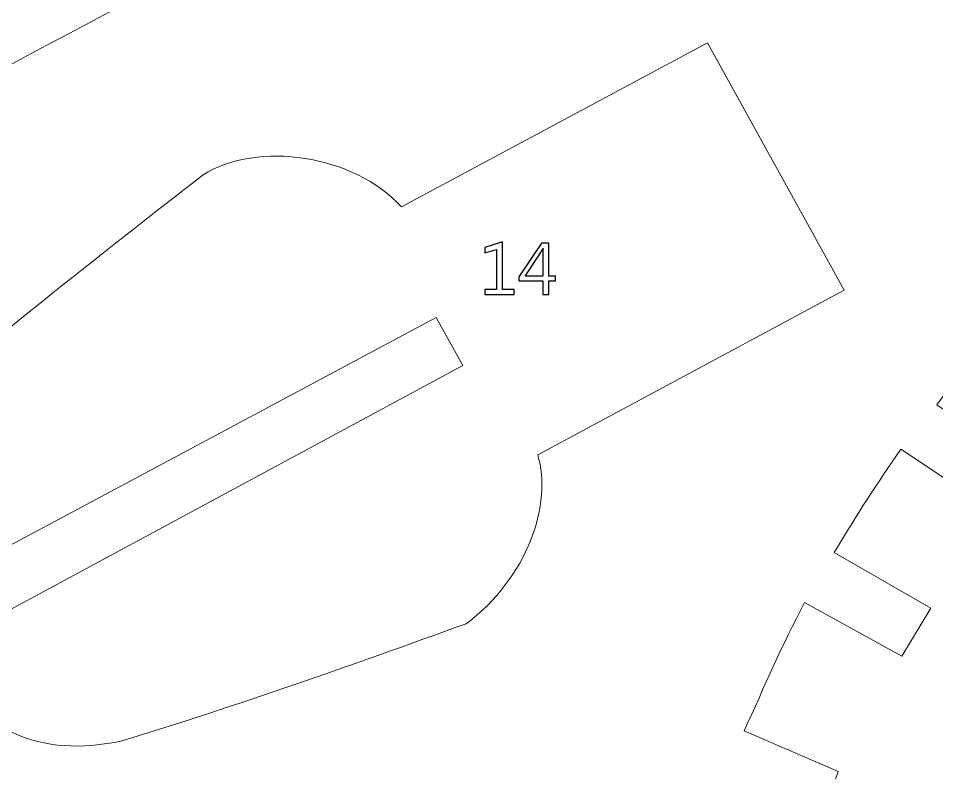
# Model space of a CAD drawing. Header units: centimetres. Extents: x -370 to 378, y -504 to 433.
# Drawn here: x -265.7 to -164.9, y -249 to -166.2 of the extents above; entities that cross this region are included whole.
import ezdxf

# ---------------------------------------------------------------- set-up
doc = ezdxf.new("R2010")
doc.units = ezdxf.units.CM
doc.header["$MEASUREMENT"] = 0
doc.layers.add('Camada 1', color=7, linetype='Continuous')
doc.layers.add('Camada 2', color=20, linetype='Continuous')

msp = doc.modelspace()

# ---------------------------------------------------------------- linework, layer by layer
at = {"layer": 'Camada 1', "lineweight": 9}
for points, knots in [([(-128.91, -216.84), (-128.56, -218.5), (-128.07, -219.59), (-127.19, -221.77), (-127.19, -221.77), (-125.24, -227.46), (-124.13, -230.74), (-130.17, -232.97), (-130.17, -232.97), (-133.27, -233.87), (-135.88, -234.85), (-138.09, -235.91), (-138.09, -235.91), (-149.12, -240.46), (-149.64, -256.89), (-145.42, -267.93), (-145.42, -267.93), (-142.38, -272.87), (-146.71, -278.83), (-150.84, -277.45), (-150.84, -277.45), (-150.84, -277.45), (-192.14, -263.79), (-192.14, -263.79), (-192.14, -263.79), (-190.96, -259.31), (-189.74, -254.97), (-188.14, -250.5), (-188.14, -250.5), (-188.14, -250.5), (-177.78, -254.73), (-177.78, -254.73), (-177.78, -254.73), (-177.78, -254.73), (-175.73, -248.9), (-175.73, -248.9), (-175.73, -248.9), (-175.73, -248.9), (-186.05, -244.44), (-186.05, -244.44), (-186.05, -244.44), (-183.81, -239.59), (-181.89, -234.98), (-179.41, -230.37), (-179.41, -230.37), (-179.41, -230.37), (-168.75, -236.26), (-168.75, -236.26), (-168.75, -236.26), (-168.75, -236.26), (-165.55, -230.97), (-165.55, -230.97), (-165.55, -230.97), (-165.55, -230.97), (-176.15, -224.87), (-176.15, -224.87), (-176.15, -224.87), (-173.72, -220.76), (-171.42, -217.25), (-168.85, -213.52), (-168.85, -213.52), (-168.85, -213.52), (-159.03, -220.01), (-159.03, -220.01), (-159.03, -220.01), (-159.03, -220.01), (-155.67, -214.91), (-155.67, -214.91), (-155.67, -214.91), (-155.67, -214.91), (-164.9, -208.65), (-164.9, -208.65), (-164.9, -208.65), (-162.15, -204.84), (-159.61, -200.76), (-157.08, -196.86), (-157.08, -196.86), (-157.08, -196.86), (-147.01, -203.04), (-147.01, -203.04), (-147.01, -203.04), (-147.01, -203.04), (-144.28, -197.68), (-144.28, -197.68), (-144.28, -197.68), (-144.28, -197.68), (-154.23, -191.16), (-154.23, -191.16), (-154.23, -191.16), (-144.64, -172.28), (-157.72, -157.93), (-172.23, -154.86), (-172.23, -154.86), (-203.2, -148.63), (-229.85, -151.43), (-258.36, -166.9), (-258.36, -166.9), (-277.71, -176.91), (-296.81, -188.87), (-315.75, -200.9), (-315.75, -200.9), (-327.37, -207.19), (-335.37, -213.35), (-348.64, -217.88), (-348.64, -217.88), (-352.77, -219.15), (-355.11, -219.9), (-356.66, -219.09), (-356.66, -219.09), (-362.83, -209.12), (-366.56, -194.4), (-365.78, -161.29), (-365.78, -161.29), (-363.69, -132.79), (-361.57, -118.74), (-355.27, -108.83), (-355.27, -108.83), (-345.35, -103.24), (-312.99, -104.26), (-269.99, -108.52), (-269.99, -108.52), (-239.98, -110.74), (-208.58, -116.51), (-175.44, -115.97), (-175.44, -115.97), (-160.49, -115.48), (-149.12, -96.17), (-134.51, -74.09), (-134.51, -74.09), (-126.59, -75.4), (-120.12, -74.11), (-115.87, -70.5), (-115.87, -70.5), (-111.77, -66.49), (-109.46, -61.75), (-109.55, -56.14), (-109.55, -56.14), (-109.57, -54.54), (-108.45, -53.96), (-106.67, -54.6), (-106.67, -54.6), (-85.2, -59), (-64.83, -61.49), (-46.08, -61.35), (-46.08, -61.35), (-46.08, -61.35), (-33.72, -61.58), (-33.72, -61.58), (-33.72, -61.58), (-16.66, -61.89), (-6.17, -65.08), (-3.45, -75.69), (-3.45, -75.69), (-2.82, -78.78), (-2.96, -99.61), (-2.93, -103.62), (-2.93, -103.62), (-2.93, -103.62), (-3, -145.58), (-3, -145.58), (-3, -145.58), (-3, -145.58), (-41.96, -145.64), (-41.96, -145.64), (-41.96, -145.64), (-41.96, -145.64), (-41.9, -151.83), (-41.9, -151.83), (-41.9, -151.83), (-41.9, -151.83), (-2.99, -151.94), (-2.99, -151.94), (-2.99, -151.94), (-2.99, -151.94), (-3.17, -204.17), (-3.17, -204.17), (-3.17, -204.17), (-3.17, -204.17), (-14.4, -205.3), (-14.4, -205.3), (-14.4, -205.3), (-14.4, -205.3), (-19.87, -174.69), (-19.87, -174.69), (-19.87, -174.69), (-19.87, -174.69), (-54.73, -179.84), (-54.73, -179.84), (-54.73, -179.84), (-54.73, -179.84), (-49, -209.33), (-49, -209.33), (-49, -209.33), (-49, -209.33), (-67.32, -211.22), (-67.32, -211.22), (-67.32, -211.22), (-67.41, -203.9), (-68.26, -196.94), (-70.08, -190.5), (-70.08, -190.5), (-72.54, -181.99), (-75.56, -175.56), (-80.07, -174.1), (-80.07, -174.1), (-80.07, -174.1), (-116.83, -174.1), (-116.83, -174.1), (-116.83, -174.1), (-119.45, -174.24), (-120.63, -178.44), (-119.76, -184.99), (-119.76, -184.99), (-119.07, -192.1), (-114.13, -197.97), (-111.47, -205.41), (-111.47, -205.41), (-109.72, -210.33), (-110.16, -211.29), (-114.06, -211.26), (-114.06, -211.26), (-114.06, -211.26), (-126.21, -211.2), (-126.21, -211.2), (-126.21, -211.2), (-127.84, -211.72), (-129.34, -213.83), (-128.91, -216.84)], [0, 0, 0, 0, 0.017241, 0.017241, 0.017241, 0.017241, 0.034483, 0.034483, 0.034483, 0.034483, 0.051724, 0.051724, 0.051724, 0.051724, 0.068966, 0.068966, 0.068966, 0.068966, 0.086207, 0.086207, 0.086207, 0.086207, 0.103448, 0.103448, 0.103448, 0.103448, 0.12069, 0.12069, 0.12069, 0.12069, 0.137931, 0.137931, 0.137931, 0.137931, 0.155172, 0.155172, 0.155172, 0.155172, 0.172414, 0.172414, 0.172414, 0.172414, 0.189655, 0.189655, 0.189655, 0.189655, 0.206897, 0.206897, 0.206897, 0.206897, 0.224138, 0.224138, 0.224138, 0.224138, 0.241379, 0.241379, 0.241379, 0.241379, 0.258621, 0.258621, 0.258621, 0.258621, 0.275862, 0.275862, 0.275862, 0.275862, 0.293103, 0.293103, 0.293103, 0.293103, 0.310345, 0.310345, 0.310345, 0.310345, 0.327586, 0.327586, 0.327586, 0.327586, 0.344828, 0.344828, 0.344828, 0.344828, 0.362069, 0.362069, 0.362069, 0.362069, 0.37931, 0.37931, 0.37931, 0.37931, 0.396552, 0.396552, 0.396552, 0.396552, 0.413793, 0.413793, 0.413793, 0.413793, 0.431034, 0.431034, 0.431034, 0.431034, 0.448276, 0.448276, 0.448276, 0.448276, 0.465517, 0.465517, 0.465517, 0.465517, 0.482759, 0.482759, 0.482759, 0.482759, 0.5, 0.5, 0.5, 0.5, 0.517241, 0.517241, 0.517241, 0.517241, 0.534483, 0.534483, 0.534483, 0.534483, 0.551724, 0.551724, 0.551724, 0.551724, 0.568966, 0.568966, 0.568966, 0.568966, 0.586207, 0.586207, 0.586207, 0.586207, 0.603448, 0.603448, 0.603448, 0.603448, 0.62069, 0.62069, 0.62069, 0.62069, 0.637931, 0.637931, 0.637931, 0.637931, 0.655172, 0.655172, 0.655172, 0.655172, 0.672414, 0.672414, 0.672414, 0.672414, 0.689655, 0.689655, 0.689655, 0.689655, 0.706897, 0.706897, 0.706897, 0.706897, 0.724138, 0.724138, 0.724138, 0.724138, 0.741379, 0.741379, 0.741379, 0.741379, 0.758621, 0.758621, 0.758621, 0.758621, 0.775862, 0.775862, 0.775862, 0.775862, 0.793103, 0.793103, 0.793103, 0.793103, 0.810345, 0.810345, 0.810345, 0.810345, 0.827586, 0.827586, 0.827586, 0.827586, 0.844828, 0.844828, 0.844828, 0.844828, 0.862069, 0.862069, 0.862069, 0.862069, 0.87931, 0.87931, 0.87931, 0.87931, 0.896552, 0.896552, 0.896552, 0.896552, 0.913793, 0.913793, 0.913793, 0.913793, 0.931034, 0.931034, 0.931034, 0.931034, 0.948276, 0.948276, 0.948276, 0.948276, 0.965517, 0.965517, 0.965517, 0.965517, 1, 1, 1, 1]), ([(-223.68, -186.89), (-223.68, -186.89), (-190.07, -168.9), (-190.07, -168.9), (-190.07, -168.9), (-190.07, -168.9), (-175.05, -196.05), (-175.05, -196.05), (-175.05, -196.05), (-175.05, -196.05), (-208.72, -214.14), (-208.72, -214.14), (-208.72, -214.14), (-207.05, -219.44), (-209.84, -227.69), (-216.58, -232.68), (-216.58, -232.68), (-229.22, -237.27), (-241.83, -241.72), (-254.35, -245.55), (-254.35, -245.55), (-263.33, -247.48), (-270.37, -244.57), (-275.07, -235.67), (-275.07, -235.67), (-275.07, -235.67), (-216.92, -204.31), (-216.92, -204.31), (-216.92, -204.31), (-216.92, -204.31), (-219.85, -199.04), (-219.85, -199.04), (-219.85, -199.04), (-219.85, -199.04), (-278.26, -230.27), (-278.26, -230.27), (-278.26, -230.27), (-282.63, -222.46), (-282.11, -215.26), (-276.56, -208.78), (-276.56, -208.78), (-271.1, -203.32), (-256.28, -191.84), (-245.46, -183.38), (-245.46, -183.38), (-239.43, -179.62), (-228.94, -181.15), (-223.68, -186.89)], [0, 0, 0, 0, 0.076923, 0.076923, 0.076923, 0.076923, 0.153846, 0.153846, 0.153846, 0.153846, 0.230769, 0.230769, 0.230769, 0.230769, 0.307692, 0.307692, 0.307692, 0.307692, 0.384615, 0.384615, 0.384615, 0.384615, 0.461538, 0.461538, 0.461538, 0.461538, 0.538462, 0.538462, 0.538462, 0.538462, 0.615385, 0.615385, 0.615385, 0.615385, 0.692308, 0.692308, 0.692308, 0.692308, 0.769231, 0.769231, 0.769231, 0.769231, 0.846154, 0.846154, 0.846154, 0.846154, 1, 1, 1, 1])]:
    msp.add_open_spline(points, degree=3, knots=knots, dxfattribs=at)
at = {"layer": 'Camada 2'}
for points, knots in [([(-211.31, -196.52), (-211.31, -196.52), (-214.51, -196.52), (-214.51, -196.52), (-214.51, -196.52), (-214.51, -196.52), (-214.51, -195.96), (-214.51, -195.96), (-214.51, -195.96), (-214.51, -195.96), (-213.23, -195.96), (-213.23, -195.96), (-213.23, -195.96), (-213.23, -195.96), (-213.23, -191.57), (-213.23, -191.57), (-213.23, -191.57), (-213.23, -191.57), (-214.54, -191.96), (-214.54, -191.96), (-214.54, -191.96), (-214.54, -191.96), (-214.54, -191.35), (-214.54, -191.35), (-214.54, -191.35), (-214.54, -191.35), (-212.59, -190.75), (-212.59, -190.75), (-212.59, -190.75), (-212.59, -190.75), (-212.59, -195.96), (-212.59, -195.96), (-212.59, -195.96), (-212.59, -195.96), (-211.31, -195.96), (-211.31, -195.96), (-211.31, -195.96), (-211.31, -195.96), (-211.31, -196.52), (-211.31, -196.52)], [0, 0, 0, 0, 0.090909, 0.090909, 0.090909, 0.090909, 0.181818, 0.181818, 0.181818, 0.181818, 0.272727, 0.272727, 0.272727, 0.272727, 0.363636, 0.363636, 0.363636, 0.363636, 0.454545, 0.454545, 0.454545, 0.454545, 0.545455, 0.545455, 0.545455, 0.545455, 0.636364, 0.636364, 0.636364, 0.636364, 0.727273, 0.727273, 0.727273, 0.727273, 0.818182, 0.818182, 0.818182, 0.818182, 1, 1, 1, 1]), ([(-206.78, -195.02), (-206.78, -195.02), (-207.51, -195.02), (-207.51, -195.02), (-207.51, -195.02), (-207.51, -195.02), (-207.51, -196.52), (-207.51, -196.52), (-207.51, -196.52), (-207.51, -196.52), (-208.14, -196.52), (-208.14, -196.52), (-208.14, -196.52), (-208.14, -196.52), (-208.14, -195.02), (-208.14, -195.02), (-208.14, -195.02), (-208.14, -195.02), (-210.8, -195.02), (-210.8, -195.02), (-210.8, -195.02), (-210.8, -195.02), (-210.8, -194.6), (-210.8, -194.6), (-210.8, -194.6), (-210.8, -194.6), (-208.29, -190.88), (-208.29, -190.88), (-208.29, -190.88), (-208.29, -190.88), (-207.51, -190.88), (-207.51, -190.88), (-207.51, -190.88), (-207.51, -190.88), (-207.51, -194.5), (-207.51, -194.5), (-207.51, -194.5), (-207.51, -194.5), (-206.78, -194.5), (-206.78, -194.5), (-206.78, -194.5), (-206.78, -194.5), (-206.78, -195.02), (-206.78, -195.02)], [0, 0, 0, 0, 0.083333, 0.083333, 0.083333, 0.083333, 0.166667, 0.166667, 0.166667, 0.166667, 0.25, 0.25, 0.25, 0.25, 0.333333, 0.333333, 0.333333, 0.333333, 0.416667, 0.416667, 0.416667, 0.416667, 0.5, 0.5, 0.5, 0.5, 0.583333, 0.583333, 0.583333, 0.583333, 0.666667, 0.666667, 0.666667, 0.666667, 0.75, 0.75, 0.75, 0.75, 0.833333, 0.833333, 0.833333, 0.833333, 1, 1, 1, 1]), ([(-208.14, -194.5), (-208.14, -194.5), (-208.14, -192.06), (-208.14, -192.06), (-208.14, -192.06), (-208.14, -191.89), (-208.14, -191.69), (-208.13, -191.48), (-208.13, -191.48), (-208.13, -191.48), (-208.14, -191.48), (-208.14, -191.48), (-208.14, -191.48), (-208.18, -191.57), (-208.25, -191.72), (-208.36, -191.91), (-208.36, -191.91), (-208.36, -191.91), (-210.1, -194.5), (-210.1, -194.5), (-210.1, -194.5), (-210.1, -194.5), (-208.14, -194.5), (-208.14, -194.5)], [0, 0, 0, 0, 0.142857, 0.142857, 0.142857, 0.142857, 0.285714, 0.285714, 0.285714, 0.285714, 0.428571, 0.428571, 0.428571, 0.428571, 0.571429, 0.571429, 0.571429, 0.571429, 0.714286, 0.714286, 0.714286, 0.714286, 1, 1, 1, 1])]:
    msp.add_open_spline(points, degree=3, knots=knots, dxfattribs=at)
at = {"layer": 'Camada 2', "lineweight": 9}
for points, knots in [([(-211.31, -196.52), (-211.31, -196.52), (-214.51, -196.52), (-214.51, -196.52), (-214.51, -196.52), (-214.51, -196.52), (-214.51, -195.96), (-214.51, -195.96), (-214.51, -195.96), (-214.51, -195.96), (-213.23, -195.96), (-213.23, -195.96), (-213.23, -195.96), (-213.23, -195.96), (-213.23, -191.57), (-213.23, -191.57), (-213.23, -191.57), (-213.23, -191.57), (-214.54, -191.96), (-214.54, -191.96), (-214.54, -191.96), (-214.54, -191.96), (-214.54, -191.35), (-214.54, -191.35), (-214.54, -191.35), (-214.54, -191.35), (-212.59, -190.75), (-212.59, -190.75), (-212.59, -190.75), (-212.59, -190.75), (-212.59, -195.96), (-212.59, -195.96), (-212.59, -195.96), (-212.59, -195.96), (-211.31, -195.96), (-211.31, -195.96), (-211.31, -195.96), (-211.31, -195.96), (-211.31, -196.52), (-211.31, -196.52)], [0, 0, 0, 0, 0.090909, 0.090909, 0.090909, 0.090909, 0.181818, 0.181818, 0.181818, 0.181818, 0.272727, 0.272727, 0.272727, 0.272727, 0.363636, 0.363636, 0.363636, 0.363636, 0.454545, 0.454545, 0.454545, 0.454545, 0.545455, 0.545455, 0.545455, 0.545455, 0.636364, 0.636364, 0.636364, 0.636364, 0.727273, 0.727273, 0.727273, 0.727273, 0.818182, 0.818182, 0.818182, 0.818182, 1, 1, 1, 1]), ([(-206.78, -195.02), (-206.78, -195.02), (-207.51, -195.02), (-207.51, -195.02), (-207.51, -195.02), (-207.51, -195.02), (-207.51, -196.52), (-207.51, -196.52), (-207.51, -196.52), (-207.51, -196.52), (-208.14, -196.52), (-208.14, -196.52), (-208.14, -196.52), (-208.14, -196.52), (-208.14, -195.02), (-208.14, -195.02), (-208.14, -195.02), (-208.14, -195.02), (-210.8, -195.02), (-210.8, -195.02), (-210.8, -195.02), (-210.8, -195.02), (-210.8, -194.6), (-210.8, -194.6), (-210.8, -194.6), (-210.8, -194.6), (-208.29, -190.88), (-208.29, -190.88), (-208.29, -190.88), (-208.29, -190.88), (-207.51, -190.88), (-207.51, -190.88), (-207.51, -190.88), (-207.51, -190.88), (-207.51, -194.5), (-207.51, -194.5), (-207.51, -194.5), (-207.51, -194.5), (-206.78, -194.5), (-206.78, -194.5), (-206.78, -194.5), (-206.78, -194.5), (-206.78, -195.02), (-206.78, -195.02)], [0, 0, 0, 0, 0.083333, 0.083333, 0.083333, 0.083333, 0.166667, 0.166667, 0.166667, 0.166667, 0.25, 0.25, 0.25, 0.25, 0.333333, 0.333333, 0.333333, 0.333333, 0.416667, 0.416667, 0.416667, 0.416667, 0.5, 0.5, 0.5, 0.5, 0.583333, 0.583333, 0.583333, 0.583333, 0.666667, 0.666667, 0.666667, 0.666667, 0.75, 0.75, 0.75, 0.75, 0.833333, 0.833333, 0.833333, 0.833333, 1, 1, 1, 1]), ([(-208.14, -194.5), (-208.14, -194.5), (-208.14, -192.06), (-208.14, -192.06), (-208.14, -192.06), (-208.14, -191.89), (-208.14, -191.69), (-208.13, -191.48), (-208.13, -191.48), (-208.13, -191.48), (-208.14, -191.48), (-208.14, -191.48), (-208.14, -191.48), (-208.18, -191.57), (-208.25, -191.72), (-208.36, -191.91), (-208.36, -191.91), (-208.36, -191.91), (-210.1, -194.5), (-210.1, -194.5), (-210.1, -194.5), (-210.1, -194.5), (-208.14, -194.5), (-208.14, -194.5)], [0, 0, 0, 0, 0.142857, 0.142857, 0.142857, 0.142857, 0.285714, 0.285714, 0.285714, 0.285714, 0.428571, 0.428571, 0.428571, 0.428571, 0.571429, 0.571429, 0.571429, 0.571429, 0.714286, 0.714286, 0.714286, 0.714286, 1, 1, 1, 1])]:
    msp.add_open_spline(points, degree=3, knots=knots, dxfattribs=at)

doc.saveas('drawing.dxf')
